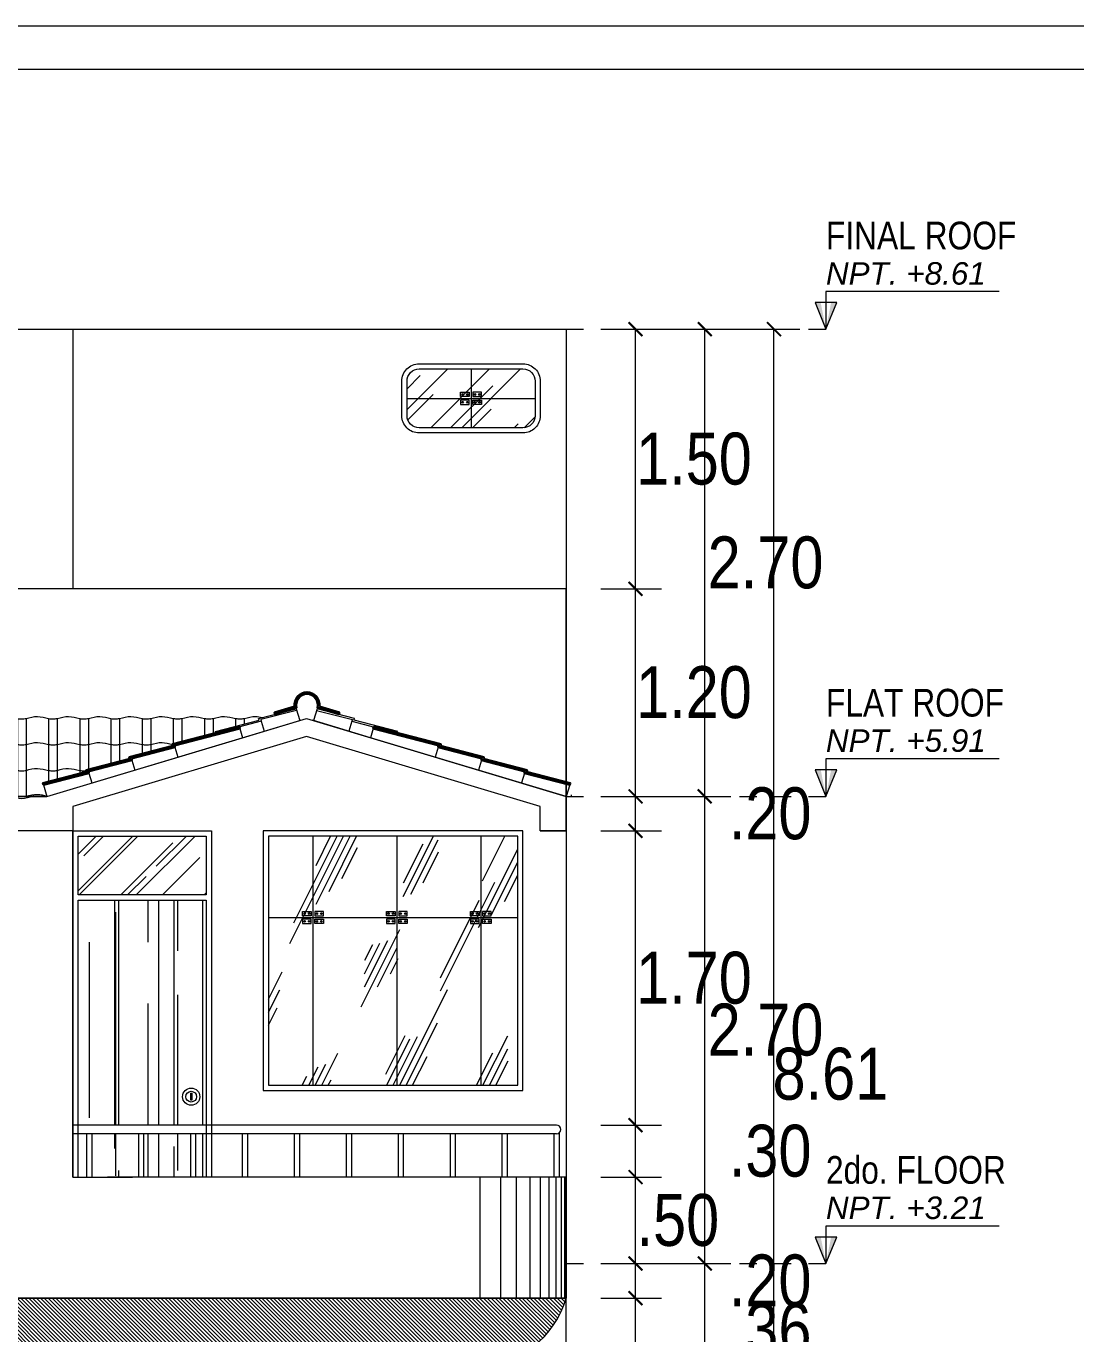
# Model space of a CAD drawing. Header units: millimetres. Extents: x 56 to 215, y 47 to 103.
# Drawn here: x 117.61 to 123.67, y 95.1 to 102.66 of the extents above; entities that cross this region are included whole.
import ezdxf
from ezdxf.enums import TextEntityAlignment as Align

# ---------------------------------------------------------------- set-up
doc = ezdxf.new("R2010")
doc.units = ezdxf.units.MM
doc.linetypes.add('DASHED2', pattern=[0.375, 0.25, -0.125])
for name, color, linetype, lineweight in [('A_Pared', 147, 'Continuous', 15), ('A_Ventana', 140, 'Continuous', 9), ('G_Achurados', 54, 'Continuous', 5), ('G_Proyección', 8, 'DASHED2', 15), ('G_Sombreados', 8, 'Continuous', 9), ('G_Texto', 122, 'Continuous', 20), ('Puertas', 33, 'Continuous', 20), ('Teja', 14, 'Continuous', 20)]:
    doc.layers.add(name, color=color, linetype=linetype, lineweight=lineweight)
doc.layers.add('G_Acotación', color=171, linetype='Continuous')
doc.styles.add('Acotacion', font='ARIALN.TTF')
doc.styles.add('ARIAL', font='ariali.ttf', dxfattribs={"height": 0.12})
doc.styles.add('Niveles', font='swissck.ttf')
doc.dimstyles.new('Lenin_50', dxfattribs={"dimtxt": 0.3, "dimasz": 0.08, "dimexe": 0.15, "dimexo": 0.2, "dimgap": 0.03, "dimtad": 2, "dimtih": 1, "dimtoh": 1, "dimlfac": -1, "dimzin": 4, "dimdsep": 46, "dimtxsty": 'Acotacion', "dimblk": 'ARCHTICK', "dimcen": 0.08, "dimclrd": 256, "dimclre": 256, "dimclrt": 4, "dimazin": 1, "dimtm": 1e-09, "dimtfac": 1, "dimtmove": 2, "dimatfit": 2, "dimfxl": 1, "dimtolj": 1, "dimlwd": 13, "dimlwe": 18, "dimarcsym": 0})

# ---------------------------------------------------------------- blocks, each defined once
blk = doc.blocks.new('_ArchTick')
at = {"color": 0, "linetype": 'ByBlock', "const_width": 0.15}
blk.add_lwpolyline([(-0.5, -0.5), (0.5, 0.5)], dxfattribs=at)
blk = doc.blocks.new('*D268')
at = {"layer": 'Defpoints', "color": 0, "transparency": 16777216}
for p in [(120.726, 95.3075), (121.126, 95.3075), (120.726, 94.9475)]:
    blk.add_point(p, dxfattribs=at)
at = {"layer": 'G_Acotación', "lineweight": 18, "transparency": 16777216}
for p, q in [((120.926, 95.3075), (121.276, 95.3075)), ((120.926, 94.9475), (121.276, 94.9475))]:
    blk.add_line(p, q, dxfattribs=at)
at = {"layer": 'G_Acotación', "lineweight": 13, "transparency": 16777216}
blk.add_line((121.126, 94.9475), (121.126, 95.3075), dxfattribs=at)
at = {"layer": 'G_Acotación', "lineweight": 13, "transparency": 16777216, "xscale": 0.08, "yscale": 0.08, "zscale": 0.08}
for p, rotation in [((121.126, 95.3075), 90.00000000000371), ((121.126, 94.9475), 270.0000000000037)]:
    blk.add_blockref('_ArchTick', p, dxfattribs=dict(at, rotation=rotation))
at = {"layer": 'G_Acotación', "color": 4, "lineweight": 5, "transparency": 16777216, "insert": (121.9037, 95.1275), "char_height": 0.3, "attachment_point": 5, "style": 'Acotacion'}
blk.add_mtext('\\A1;.36', dxfattribs=at)
blk = doc.blocks.new('*D269')
at = {"layer": 'Defpoints', "color": 0, "transparency": 16777216}
for p in [(120.726, 95.5075), (121.126, 95.5075), (120.726, 95.3075)]:
    blk.add_point(p, dxfattribs=at)
at = {"layer": 'G_Acotación', "lineweight": 18, "transparency": 16777216}
for p, q in [((120.926, 95.5075), (121.276, 95.5075)), ((120.926, 95.3075), (121.276, 95.3075))]:
    blk.add_line(p, q, dxfattribs=at)
at = {"layer": 'G_Acotación', "lineweight": 13, "transparency": 16777216}
blk.add_line((121.126, 95.3075), (121.126, 95.5075), dxfattribs=at)
at = {"layer": 'G_Acotación', "lineweight": 13, "transparency": 16777216, "xscale": 0.08, "yscale": 0.08, "zscale": 0.08}
for p, rotation in [((121.126, 95.5075), 90.00000000000371), ((121.126, 95.3075), 270.0000000000037)]:
    blk.add_blockref('_ArchTick', p, dxfattribs=dict(at, rotation=rotation))
at = {"layer": 'G_Acotación', "color": 4, "lineweight": 5, "transparency": 16777216, "insert": (121.9037, 95.4075), "char_height": 0.3, "attachment_point": 5, "style": 'Acotacion'}
blk.add_mtext('\\A1;.20', dxfattribs=at)
blk = doc.blocks.new('*D270')
at = {"layer": 'Defpoints', "color": 0, "transparency": 16777216}
for p in [(120.726, 96.0075), (121.126, 96.0075), (120.726, 95.5075)]:
    blk.add_point(p, dxfattribs=at)
at = {"layer": 'G_Acotación', "lineweight": 18, "transparency": 16777216}
for p, q in [((120.926, 96.0075), (121.276, 96.0075)), ((120.926, 95.5075), (121.276, 95.5075))]:
    blk.add_line(p, q, dxfattribs=at)
at = {"layer": 'G_Acotación', "lineweight": 13, "transparency": 16777216}
blk.add_line((121.126, 95.5075), (121.126, 96.0075), dxfattribs=at)
at = {"layer": 'G_Acotación', "lineweight": 13, "transparency": 16777216, "xscale": 0.08, "yscale": 0.08, "zscale": 0.08}
for p, rotation in [((121.126, 96.0075), 90.00000000000371), ((121.126, 95.5075), 270.0000000000037)]:
    blk.add_blockref('_ArchTick', p, dxfattribs=dict(at, rotation=rotation))
at = {"layer": 'G_Acotación', "color": 4, "lineweight": 5, "transparency": 16777216, "insert": (121.3706, 95.7575), "char_height": 0.3, "attachment_point": 5, "style": 'Acotacion'}
blk.add_mtext('\\A1;.50', dxfattribs=at)
blk = doc.blocks.new('*D271')
at = {"layer": 'Defpoints', "color": 0, "transparency": 16777216}
for p in [(120.726, 96.3075), (121.126, 96.3075), (120.726, 96.0075)]:
    blk.add_point(p, dxfattribs=at)
at = {"layer": 'G_Acotación', "lineweight": 18, "transparency": 16777216}
for p, q in [((120.926, 96.3075), (121.276, 96.3075)), ((120.926, 96.0075), (121.276, 96.0075))]:
    blk.add_line(p, q, dxfattribs=at)
at = {"layer": 'G_Acotación', "lineweight": 13, "transparency": 16777216}
blk.add_line((121.126, 96.0075), (121.126, 96.3075), dxfattribs=at)
at = {"layer": 'G_Acotación', "lineweight": 13, "transparency": 16777216, "xscale": 0.08, "yscale": 0.08, "zscale": 0.08}
for p, rotation in [((121.126, 96.3075), 90.00000000000371), ((121.126, 96.0075), 270.0000000000037)]:
    blk.add_blockref('_ArchTick', p, dxfattribs=dict(at, rotation=rotation))
at = {"layer": 'G_Acotación', "color": 4, "lineweight": 5, "transparency": 16777216, "insert": (121.9037, 96.1575), "char_height": 0.3, "attachment_point": 5, "style": 'Acotacion'}
blk.add_mtext('\\A1;.30', dxfattribs=at)
blk = doc.blocks.new('*D272')
at = {"layer": 'Defpoints', "color": 0, "transparency": 16777216}
for p in [(120.726, 98.0075), (121.126, 98.0075), (120.726, 96.3075)]:
    blk.add_point(p, dxfattribs=at)
at = {"layer": 'G_Acotación', "lineweight": 18, "transparency": 16777216}
for p, q in [((120.926, 98.0075), (121.276, 98.0075)), ((120.926, 96.3075), (121.276, 96.3075))]:
    blk.add_line(p, q, dxfattribs=at)
at = {"layer": 'G_Acotación', "lineweight": 13, "transparency": 16777216}
blk.add_line((121.126, 96.3075), (121.126, 98.0075), dxfattribs=at)
at = {"layer": 'G_Acotación', "lineweight": 13, "transparency": 16777216, "xscale": 0.08, "yscale": 0.08, "zscale": 0.08}
for p, rotation in [((121.126, 98.0075), 90.00000000000371), ((121.126, 96.3075), 270.0000000000037)]:
    blk.add_blockref('_ArchTick', p, dxfattribs=dict(at, rotation=rotation))
at = {"layer": 'G_Acotación', "color": 4, "lineweight": 5, "transparency": 16777216, "insert": (121.4636, 97.1575), "char_height": 0.3, "attachment_point": 5, "style": 'Acotacion'}
blk.add_mtext('\\A1;1.70', dxfattribs=at)
blk = doc.blocks.new('*D273')
at = {"layer": 'Defpoints', "color": 0, "transparency": 16777216}
for p in [(120.726, 98.2075), (121.126, 98.2075), (120.726, 98.0075)]:
    blk.add_point(p, dxfattribs=at)
at = {"layer": 'G_Acotación', "lineweight": 18, "transparency": 16777216}
for p, q in [((120.926, 98.2075), (121.276, 98.2075)), ((120.926, 98.0075), (121.276, 98.0075))]:
    blk.add_line(p, q, dxfattribs=at)
at = {"layer": 'G_Acotación', "lineweight": 13, "transparency": 16777216}
blk.add_line((121.126, 98.0075), (121.126, 98.2075), dxfattribs=at)
at = {"layer": 'G_Acotación', "lineweight": 13, "transparency": 16777216, "xscale": 0.08, "yscale": 0.08, "zscale": 0.08}
for p, rotation in [((121.126, 98.2075), 90.00000000000371), ((121.126, 98.0075), 270.0000000000037)]:
    blk.add_blockref('_ArchTick', p, dxfattribs=dict(at, rotation=rotation))
at = {"layer": 'G_Acotación', "color": 4, "lineweight": 5, "transparency": 16777216, "insert": (121.9037, 98.1075), "char_height": 0.3, "attachment_point": 5, "style": 'Acotacion'}
blk.add_mtext('\\A1;.20', dxfattribs=at)
blk = doc.blocks.new('*D274')
at = {"layer": 'Defpoints', "color": 0, "transparency": 16777216}
for p in [(120.726, 99.4075), (121.126, 99.4075), (120.726, 98.2075)]:
    blk.add_point(p, dxfattribs=at)
at = {"layer": 'G_Acotación', "lineweight": 18, "transparency": 16777216}
for p, q in [((120.926, 99.4075), (121.276, 99.4075)), ((120.926, 98.2075), (121.276, 98.2075))]:
    blk.add_line(p, q, dxfattribs=at)
at = {"layer": 'G_Acotación', "lineweight": 13, "transparency": 16777216}
blk.add_line((121.126, 98.2075), (121.126, 99.4075), dxfattribs=at)
at = {"layer": 'G_Acotación', "lineweight": 13, "transparency": 16777216, "xscale": 0.08, "yscale": 0.08, "zscale": 0.08}
for p, rotation in [((121.126, 99.4075), 90.00000000000371), ((121.126, 98.2075), 270.0000000000037)]:
    blk.add_blockref('_ArchTick', p, dxfattribs=dict(at, rotation=rotation))
at = {"layer": 'G_Acotación', "color": 4, "lineweight": 5, "transparency": 16777216, "insert": (121.4636, 98.8075), "char_height": 0.3, "attachment_point": 5, "style": 'Acotacion'}
blk.add_mtext('\\A1;1.20', dxfattribs=at)
blk = doc.blocks.new('*D275')
at = {"layer": 'Defpoints', "color": 0, "transparency": 16777216}
for p in [(120.726, 100.9075), (121.126, 100.9075), (120.726, 99.4075)]:
    blk.add_point(p, dxfattribs=at)
at = {"layer": 'G_Acotación', "lineweight": 18, "transparency": 16777216}
for p, q in [((120.926, 100.9075), (121.276, 100.9075)), ((120.926, 99.4075), (121.276, 99.4075))]:
    blk.add_line(p, q, dxfattribs=at)
at = {"layer": 'G_Acotación', "lineweight": 13, "transparency": 16777216}
blk.add_line((121.126, 99.4075), (121.126, 100.9075), dxfattribs=at)
at = {"layer": 'G_Acotación', "lineweight": 13, "transparency": 16777216, "xscale": 0.08, "yscale": 0.08, "zscale": 0.08}
for p, rotation in [((121.126, 100.9075), 90.00000000000371), ((121.126, 99.4075), 270.0000000000037)]:
    blk.add_blockref('_ArchTick', p, dxfattribs=dict(at, rotation=rotation))
at = {"layer": 'G_Acotación', "color": 4, "lineweight": 5, "transparency": 16777216, "insert": (121.4636, 100.1575), "char_height": 0.3, "attachment_point": 5, "style": 'Acotacion'}
blk.add_mtext('\\A1;1.50', dxfattribs=at)
blk = doc.blocks.new('*D276')
at = {"layer": 'Defpoints', "color": 0, "transparency": 16777216}
for p in [(120.726, 95.5075), (121.526, 95.5075), (120.726, 92.4475)]:
    blk.add_point(p, dxfattribs=at)
at = {"layer": 'G_Acotación', "lineweight": 18, "transparency": 16777216}
for p, q in [((120.926, 95.5075), (121.676, 95.5075)), ((120.926, 92.4475), (121.676, 92.4475))]:
    blk.add_line(p, q, dxfattribs=at)
at = {"layer": 'G_Acotación', "lineweight": 13, "transparency": 16777216}
blk.add_line((121.526, 92.4475), (121.526, 95.5075), dxfattribs=at)
at = {"layer": 'G_Acotación', "lineweight": 13, "transparency": 16777216, "xscale": 0.08, "yscale": 0.08, "zscale": 0.08}
for p, rotation in [((121.526, 95.5075), 90), ((121.526, 92.4475), 270)]:
    blk.add_blockref('_ArchTick', p, dxfattribs=dict(at, rotation=rotation))
at = {"layer": 'G_Acotación', "color": 4, "lineweight": 5, "transparency": 16777216, "insert": (121.8755, 93.9775), "char_height": 0.3, "attachment_point": 5, "style": 'Acotacion'}
blk.add_mtext('\\A1;3.06', dxfattribs=at)
blk = doc.blocks.new('*D201')
at = {"layer": 'Defpoints', "color": 0, "transparency": 16777216}
for p in [(120.726, 98.2075), (121.526, 98.2075), (120.726, 95.5075)]:
    blk.add_point(p, dxfattribs=at)
at = {"layer": 'G_Acotación', "lineweight": 18, "transparency": 16777216}
for p, q in [((120.926, 98.2075), (121.676, 98.2075)), ((120.926, 95.5075), (121.676, 95.5075))]:
    blk.add_line(p, q, dxfattribs=at)
at = {"layer": 'G_Acotación', "lineweight": 13, "transparency": 16777216}
blk.add_line((121.526, 95.5075), (121.526, 98.2075), dxfattribs=at)
at = {"layer": 'G_Acotación', "lineweight": 13, "transparency": 16777216, "xscale": 0.08, "yscale": 0.08, "zscale": 0.08}
for p, rotation in [((121.526, 98.2075), 90), ((121.526, 95.5075), 270)]:
    blk.add_blockref('_ArchTick', p, dxfattribs=dict(at, rotation=rotation))
at = {"layer": 'G_Acotación', "color": 4, "lineweight": 5, "transparency": 16777216, "insert": (121.8772, 96.8575), "char_height": 0.3, "attachment_point": 5, "style": 'Acotacion'}
blk.add_mtext('\\A1;2.70', dxfattribs=at)
blk = doc.blocks.new('*D277')
at = {"layer": 'Defpoints', "color": 0, "transparency": 16777216}
for p in [(120.726, 100.9075), (121.526, 100.9075), (120.726, 98.2075)]:
    blk.add_point(p, dxfattribs=at)
at = {"layer": 'G_Acotación', "lineweight": 18, "transparency": 16777216}
for p, q in [((120.926, 100.9075), (121.676, 100.9075)), ((120.926, 98.2075), (121.676, 98.2075))]:
    blk.add_line(p, q, dxfattribs=at)
at = {"layer": 'G_Acotación', "lineweight": 13, "transparency": 16777216}
blk.add_line((121.526, 98.2075), (121.526, 100.9075), dxfattribs=at)
at = {"layer": 'G_Acotación', "lineweight": 13, "transparency": 16777216, "xscale": 0.08, "yscale": 0.08, "zscale": 0.08}
for p, rotation in [((121.526, 100.9075), 90), ((121.526, 98.2075), 270)]:
    blk.add_blockref('_ArchTick', p, dxfattribs=dict(at, rotation=rotation))
at = {"layer": 'G_Acotación', "color": 4, "lineweight": 5, "transparency": 16777216, "insert": (121.8772, 99.5575), "char_height": 0.3, "attachment_point": 5, "style": 'Acotacion'}
blk.add_mtext('\\A1;2.70', dxfattribs=at)
blk = doc.blocks.new('*D278')
at = {"layer": 'Defpoints', "color": 0, "transparency": 16777216}
for p in [(120.726, 100.9075), (121.926, 100.9075), (120.726, 92.2975)]:
    blk.add_point(p, dxfattribs=at)
at = {"layer": 'G_Acotación', "lineweight": 18, "transparency": 16777216}
for p, q in [((120.926, 100.9075), (122.076, 100.9075)), ((120.926, 92.2975), (122.076, 92.2975))]:
    blk.add_line(p, q, dxfattribs=at)
at = {"layer": 'G_Acotación', "lineweight": 13, "transparency": 16777216}
blk.add_line((121.926, 92.2975), (121.926, 100.9075), dxfattribs=at)
at = {"layer": 'G_Acotación', "lineweight": 13, "transparency": 16777216, "xscale": 0.08, "yscale": 0.08, "zscale": 0.08}
for p, rotation in [((121.926, 100.9075), 90), ((121.926, 92.2975), 270)]:
    blk.add_blockref('_ArchTick', p, dxfattribs=dict(at, rotation=rotation))
at = {"layer": 'G_Acotación', "color": 4, "lineweight": 5, "transparency": 16777216, "insert": (122.2518, 96.6025), "char_height": 0.3, "attachment_point": 5, "style": 'Acotacion'}
blk.add_mtext('\\A1;8.61', dxfattribs=at)
blk = doc.blocks.new('teja1')
for p, q in [((0, 0.3), (0, 0)), ((0.13, 0.3), (0.13, 0)), ((0.091, 0.0166), (0.091, -0.0007)), ((0.2197, 0.0189), (0.2197, 0))]:
    blk.add_line(p, q)
for points, knots in [([(0, 0), (0.0218, 0.012), (0.0653, 0.0359), (0.1077, 0.008), (0.13, 0)], [0, 0, 0, 0, 0.0689257, 0.1378514, 0.1378514, 0.1378514, 0.1378514]), ([(0.091, -0.0007), (0.1124, -0.0124), (0.1558, -0.0356), (0.1974, -0.008), (0.2197, 0)], [0.001367, 0.001367, 0.001367, 0.001367, 0.0689257, 0.1378514, 0.1378514, 0.1378514, 0.1378514])]:
    blk.add_open_spline(points, degree=3, knots=knots)
blk = doc.blocks.new('teja')
for p, q in [((0, 0.3), (0, 0)), ((0, 0.3), (0, 0)), ((0.13, 0.3), (0.13, 0)), ((0.18, 0.3), (0.18, 0))]:
    blk.add_line(p, q)
for points in [[(0, 0.3), (0.065, 0.3229), (0.13, 0.3), (0.155, 0.295), (0.18, 0.3)], [(0, 0), (0.065, 0.0229), (0.13, 0), (0.155, -0.005), (0.18, 0)]]:
    blk.add_spline(points, degree=3)
blk = doc.blocks.new('TA00')
for p, q in [((0, 0.07), (0, 0)), ((0, 0), (1.18, 0)), ((0.27, 0.0596), (0.27, 0)), ((0.53, 0.0596), (0.53, 0)), ((0.79, 0.0596), (0.79, 0))]:
    blk.add_line(p, q)
at = {"lineweight": 30}
blk.add_lwpolyline([(0, 0.07), (0, 0.08), (0.26, 0.07), (0.26, 0.08), (0.52, 0.07), (0.5204, 0.08), (0.78, 0.07), (0.7804, 0.08), (1.18, 0.0646), (1.18, 0.0546), (0.79, 0.0696), (0.79, 0.0596), (0.53, 0.0696), (0.53, 0.0596), (0.27, 0.0696), (0.27, 0.0596), (0, 0.07)], dxfattribs=at)
blk = doc.blocks.new('Cumbrera 2')
at = {"lineweight": 30}
blk.add_lwpolyline([(0.0725, 0.0659), (0.1877, 0.0315), (0.1845, 0.022), (0.061, 0.0579, 0.466694), (0, 0.14, 0.466694), (-0.061, 0.0579), (-0.1845, 0.022), (-0.1877, 0.0315), (-0.0725, 0.0659, -0.425551), (0, 0.15, -0.425551)], format="xyb", close=True, dxfattribs=at)

msp = doc.modelspace()

# ---------------------------------------------------------------- hatches: boundary and pattern name
at = {"layer": 'A_Ventana', "lineweight": 5}
h = msp.add_hatch(color=256, dxfattribs=at)
edge = h.paths.add_edge_path()
edge.add_arc((120.1277, 100.53), 0.005, 0, 360)
edge = h.paths.add_edge_path()
edge.add_arc((120.1544, 100.53), 0.005, 0, 360)
h = msp.add_hatch(color=256, dxfattribs=at)
edge = h.paths.add_edge_path()
edge.add_arc((120.1977, 100.53), 0.005, 0, 360)
edge = h.paths.add_edge_path()
edge.add_arc((120.2244, 100.53), 0.005, 0, 360)
h = msp.add_hatch(color=256, dxfattribs=at)
edge = h.paths.add_edge_path()
edge.add_arc((120.1277, 100.485), 0.005, 0, 360)
edge = h.paths.add_edge_path()
edge.add_arc((120.1544, 100.485), 0.005, 0, 360)
h = msp.add_hatch(color=256, dxfattribs=at)
edge = h.paths.add_edge_path()
edge.add_arc((120.1977, 100.485), 0.005, 0, 360)
edge = h.paths.add_edge_path()
edge.add_arc((120.2244, 100.485), 0.005, 0, 360)
h = msp.add_hatch(color=256, dxfattribs=at)
edge = h.paths.add_edge_path()
edge.add_arc((119.2146, 97.53), 0.005, 0, 360)
edge = h.paths.add_edge_path()
edge.add_arc((119.2412, 97.53), 0.005, 0, 360)
h = msp.add_hatch(color=256, dxfattribs=at)
edge = h.paths.add_edge_path()
edge.add_arc((119.2846, 97.53), 0.005, 0, 360)
edge = h.paths.add_edge_path()
edge.add_arc((119.3112, 97.53), 0.005, 0, 360)
h = msp.add_hatch(color=256, dxfattribs=at)
edge = h.paths.add_edge_path()
edge.add_arc((119.6996, 97.53), 0.005, 0, 360)
edge = h.paths.add_edge_path()
edge.add_arc((119.7262, 97.53), 0.005, 0, 360)
h = msp.add_hatch(color=256, dxfattribs=at)
edge = h.paths.add_edge_path()
edge.add_arc((119.7696, 97.53), 0.005, 0, 360)
edge = h.paths.add_edge_path()
edge.add_arc((119.7962, 97.53), 0.005, 0, 360)
h = msp.add_hatch(color=256, dxfattribs=at)
edge = h.paths.add_edge_path()
edge.add_arc((120.1846, 97.53), 0.005, 0, 360)
edge = h.paths.add_edge_path()
edge.add_arc((120.2112, 97.53), 0.005, 0, 360)
h = msp.add_hatch(color=256, dxfattribs=at)
edge = h.paths.add_edge_path()
edge.add_arc((120.2546, 97.53), 0.005, 0, 360)
edge = h.paths.add_edge_path()
edge.add_arc((120.2812, 97.53), 0.005, 0, 360)
h = msp.add_hatch(color=256, dxfattribs=at)
edge = h.paths.add_edge_path()
edge.add_arc((119.2146, 97.485), 0.005, 0, 360)
edge = h.paths.add_edge_path()
edge.add_arc((119.2412, 97.485), 0.005, 0, 360)
h = msp.add_hatch(color=256, dxfattribs=at)
edge = h.paths.add_edge_path()
edge.add_arc((119.2846, 97.485), 0.005, 0, 360)
edge = h.paths.add_edge_path()
edge.add_arc((119.3112, 97.485), 0.005, 0, 360)
h = msp.add_hatch(color=256, dxfattribs=at)
edge = h.paths.add_edge_path()
edge.add_arc((119.6996, 97.485), 0.005, 0, 360)
edge = h.paths.add_edge_path()
edge.add_arc((119.7262, 97.485), 0.005, 0, 360)
h = msp.add_hatch(color=256, dxfattribs=at)
edge = h.paths.add_edge_path()
edge.add_arc((119.7696, 97.485), 0.005, 0, 360)
edge = h.paths.add_edge_path()
edge.add_arc((119.7962, 97.485), 0.005, 0, 360)
h = msp.add_hatch(color=256, dxfattribs=at)
edge = h.paths.add_edge_path()
edge.add_arc((120.1846, 97.485), 0.005, 0, 360)
edge = h.paths.add_edge_path()
edge.add_arc((120.2112, 97.485), 0.005, 0, 360)
h = msp.add_hatch(color=256, dxfattribs=at)
edge = h.paths.add_edge_path()
edge.add_arc((120.2546, 97.485), 0.005, 0, 360)
edge = h.paths.add_edge_path()
edge.add_arc((120.2812, 97.485), 0.005, 0, 360)
at = {"layer": 'G_Sombreados', "lineweight": 5}
h = msp.add_hatch(dxfattribs=at)
h.set_pattern_fill('AR-RROOF', color=4, style=0)
h.set_pattern_definition([(45, (-44.74217, 32.8187), (0.21552615, 0.5747364), [3.81, -0.508, 1.27, -0.254]), (45, (-44.5931, 33.14737), (-0.41847994, 0.0592697), [0.762, -0.08382, 1.524, -0.1905]), (45, (-44.80503, 33.06116), (0.8136112, 1.05428207), [2.032, -0.3556, 1.016, -0.254])])
edge = h.paths.add_edge_path()
edge.add_line((119.876, 100.6775), (120.476, 100.6775))
edge.add_arc((120.476, 100.6075), 0.07, 0, 90, ccw=False)
edge.add_line((120.546, 100.6075), (120.546, 100.4075))
edge.add_arc((120.476, 100.4075), 0.07, -90, 0, ccw=False)
edge.add_line((120.476, 100.3375), (119.876, 100.3375))
edge.add_arc((119.876, 100.4075), 0.07, 180, 270, ccw=False)
edge.add_line((119.806, 100.4075), (119.806, 100.6075))
edge.add_arc((119.876, 100.6075), 0.07, 90, 180, ccw=False)
h = msp.add_hatch(dxfattribs=at)
h.set_pattern_fill('AR-RROOF', color=256, scale=0.01, angle=45, style=0)
h.set_pattern_definition([(45, (-31.74217, 87.02711), (0.21552615, 0.5747364), [3.81, -0.508, 1.27, -0.254]), (45, (-31.5931, 87.3558), (-0.4184799, 0.0592697), [0.762, -0.08382, 1.524, -0.1905]), (45, (-31.80503, 87.26958), (0.8136112, 1.05428207), [2.032, -0.3556, 1.016, -0.254])])
h.paths.add_polyline_path([(118.646, 97.6375), (118.646, 97.9775), (117.906, 97.9775), (117.906, 97.6375)])
h = msp.add_hatch(dxfattribs=at)
h.set_pattern_fill('GLASS3', color=4, style=0, pattern_type=2)
h.set_pattern_definition([(63.43495, (-0.6521, 45.7781), (-0.402492, 1.207477), [0.5, -0.3, 0.5, -0.3, 0.2, -0.436068]), (63.43495, (-0.6771, 45.8031), (-0.402492, 1.207477), [0.4, -0.5, 0.3, -0.3, 0.35, -0.386068]), (63.43495, (-0.6771, 45.8781), (-0.402492, 1.207477), [0.3, -0.6, 0.2, -0.3, 0.45, -0.386068]), (63.43495, (-0.6021, 45.8031), (-0.402492, 1.207477), [0.3, -0.6, 0.25, -1.086068]), (63.43495, (-0.5271, 45.8781), (-0.402492, 1.207477), [0.15, -0.75, 0.1, -1.236068]), (63.43495, (-0.6521, 46.0031), (-0.402492, 1.207477), [0.1, -0.75, 0.1, -0.4, 0.25, -0.636068]), (63.43495, (-0.2021, 45.9281), (-0.402492, 1.207477), [0.5, -0.75, 0.6, -0.396068]), (63.43495, (-0.2021, 45.8531), (-0.402492, 1.207477), [0.7, -0.5, 0.75, -0.296068]), (63.43495, (-0.1521, 45.8781), (-0.402492, 1.207477), [0.8, -0.4, 0.6, -0.436068]), (63.43495, (-0.0771, 45.9531), (-0.402492, 1.207477), [0.5, -0.7, 0.4, -0.636068]), (63.43495, (-0.1521, 46.1031), (-0.402492, 1.207477), [0.25, -1, 0.3, -0.686068]), (63.43495, (-0.0021, 46.0281), (-0.402492, 1.207477), [0.2, -1, 0.2, -0.836068])])
h.paths.add_polyline_path([(120.446, 97.9775), (119.006, 97.9775), (119.006, 96.5375), (120.446, 96.5375)])
h = msp.add_hatch(dxfattribs=at)
h.set_pattern_fill('AR-RROOF', color=256, scale=0.01, angle=90, style=0)
h.set_pattern_definition([(90, (-31.74217, 87.02711), (-0.254, 0.5588), [3.81, -0.508, 1.27, -0.254]), (90, (-31.86917, 87.36493), (-0.33782, -0.254), [0.762, -0.08382, 1.524, -0.1905]), (90, (-31.95807, 87.15411), (-0.17018, 1.3208), [2.032, -0.3556, 1.016, -0.254])])
h.paths.add_polyline_path([(118.646, 97.6075), (117.906, 97.6075), (117.906, 96.308), (118.646, 96.308)])
h.paths.add_polyline_path([(118.6093, 96.4719, -1), (118.5093, 96.4719, -1)], flags=16)
h.paths.add_polyline_path([(118.5793, 96.4719, -1), (118.5393, 96.4719, -1)], flags=0)
h.paths.add_polyline_path([(117.9545, 96.258), (117.906, 96.258), (117.906, 96.0075), (117.9545, 96.0075)])
h.paths.add_polyline_path([(118.2545, 96.258), (117.9845, 96.258), (117.9845, 96.0075), (118.2545, 96.0075)])
h.paths.add_polyline_path([(118.5545, 96.258), (118.2845, 96.258), (118.2845, 96.0075), (118.5545, 96.0075)])
h.paths.add_polyline_path([(118.646, 96.258), (118.5845, 96.258), (118.5845, 96.0075), (118.646, 96.0075)])
h = msp.add_hatch(dxfattribs=at)
h.set_pattern_fill('LINE', color=256, scale=0.005, angle=135, style=0)
h.set_pattern_definition([(135, (-12.545064, 48.360193), (-0.0112253202, -0.0112253202), [])])
edge = h.paths.add_edge_path()
edge.add_line((120.726, 95.3075), (114.726, 95.3075))
edge.add_arc((115.265, 95.4686), 0.5625, 196.64806, 266.03232)
edge.add_line((115.226, 94.9075), (120.226, 94.9075))
edge.add_arc((120.1871, 95.4686), 0.5625, 273.96768, 343.35194)

# ---------------------------------------------------------------- linework, layer by layer
at = {"lineweight": 5}
for points in [[(151.7019, 75.1029), (151.7019, 102.6587), (110.6519, 102.6587), (110.6519, 75.1029)], [(151.4519, 75.3529), (151.4519, 102.4087), (110.9019, 102.4087), (110.9019, 75.3529)]]:
    msp.add_lwpolyline(points, close=True, dxfattribs=at)
at = {"layer": 'A_Pared', "color": 30, "lineweight": 5}
for p, q in [((117.9545, 96.258), (117.9545, 96.0075)), ((117.9845, 96.258), (117.9845, 96.0075)), ((118.2545, 96.258), (118.2545, 96.0075)), ((118.2845, 96.258), (118.2845, 96.0075)), ((118.5545, 96.258), (118.5545, 96.0075)), ((118.5845, 96.258), (118.5845, 96.0075)), ((118.8545, 96.258), (118.8545, 96.0075)), ((118.8845, 96.258), (118.8845, 96.0075)), ((119.1545, 96.258), (119.1545, 96.0075)), ((119.1845, 96.258), (119.1845, 96.0075)), ((119.4545, 96.258), (119.4545, 96.0075)), ((119.4845, 96.258), (119.4845, 96.0075)), ((119.7545, 96.258), (119.7545, 96.0075)), ((119.7845, 96.258), (119.7845, 96.0075)), ((120.0545, 96.258), (120.0545, 96.0075)), ((120.0845, 96.258), (120.0845, 96.0075)), ((120.3545, 96.258), (120.3545, 96.0075)), ((120.3845, 96.258), (120.3845, 96.0075)), ((120.6545, 96.258), (120.6545, 96.0075)), ((120.6845, 96.263), (120.6845, 96.0075))]:
    msp.add_line(p, q, dxfattribs=at)
at = {"layer": 'A_Pared', "lineweight": 5, "ltscale": 0.5}
for points in [[(117.726, 98.2075), (114.726, 98.2075), (114.726, 100.9075), (120.726, 100.9075), (120.726, 98.2075), (120.726, 98.2075)], [(117.876, 100.9075), (117.876, 99.4075)], [(120.576, 98.0075), (120.726, 98.0075), (120.726, 99.4075), (114.726, 99.4075), (114.726, 95.3075), (120.726, 95.3075), (120.726, 96.0075), (118.076, 96.0075)], [(114.726, 98.2075), (117.726, 98.2075), (119.226, 98.6575), (120.726, 98.2075), (120.726, 98.0075), (120.576, 98.0075), (120.576, 98.1481), (119.226, 98.5531), (117.876, 98.1481), (117.876, 98.0075), (114.726, 98.0075), (114.726, 98.2075)], [(120.576, 98.0075), (120.576, 98.1481), (119.226, 98.5531), (117.876, 98.1481), (117.876, 96.0075), (118.2201, 96.0075)], [(117.876, 98.0075), (117.876, 96.0075), (118.2201, 96.0075)], [(120.726, 98.0075), (120.726, 96.0075)]]:
    msp.add_lwpolyline(points, dxfattribs=at)
at = {"layer": 'A_Pared', "color": 30, "lineweight": 5}
for points in [[(120.6695, 96.308), (117.876, 96.308)], [(120.6695, 96.258), (117.876, 96.258)]]:
    msp.add_lwpolyline(points, dxfattribs=at)
at = {"layer": 'A_Pared', "lineweight": 5, "ltscale": 0.5}
msp.add_lwpolyline([(114.726, 92.2975), (120.726, 92.2975), (120.726, 95.3075), (114.726, 95.3075)], close=True, dxfattribs=at)
at = {"layer": 'A_Pared', "color": 30, "lineweight": 5}
msp.add_arc((120.6695, 96.283), 0.025, 270, 90, dxfattribs=at)
at = {"layer": 'A_Ventana', "lineweight": 5}
for p, q in [((120.176, 100.6775), (120.176, 100.3375)), ((119.806, 100.5075), (120.546, 100.5075)), ((119.2629, 97.9775), (119.2629, 96.5375)), ((119.7479, 97.9775), (119.7479, 96.5375)), ((120.2329, 97.9775), (120.2329, 96.5375)), ((119.006, 97.5075), (120.446, 97.5075))]:
    msp.add_line(p, q, dxfattribs=at)
for points in [[(119.876, 100.7075), (120.476, 100.7075, -0.414214), (120.576, 100.6075), (120.576, 100.4075, -0.414214), (120.476, 100.3075), (119.876, 100.3075, -0.414214), (119.776, 100.4075), (119.776, 100.6075, -0.414214)], [(119.876, 100.6775), (120.476, 100.6775, -0.414214), (120.546, 100.6075), (120.546, 100.4075, -0.414214), (120.476, 100.3375), (119.876, 100.3375, -0.414214), (119.806, 100.4075), (119.806, 100.6075, -0.414214)]]:
    msp.add_lwpolyline(points, format="xyb", close=True, dxfattribs=at)
for points in [[(120.166, 100.5175), (120.116, 100.5175), (120.116, 100.5425), (120.166, 100.5425)], [(120.186, 100.5175), (120.236, 100.5175), (120.236, 100.5425), (120.186, 100.5425)], [(120.166, 100.4975), (120.116, 100.4975), (120.116, 100.4725), (120.166, 100.4725)], [(120.186, 100.4975), (120.236, 100.4975), (120.236, 100.4725), (120.186, 100.4725)], [(120.476, 98.0075), (118.976, 98.0075), (118.976, 96.5075), (120.476, 96.5075)], [(120.446, 97.9775), (119.006, 97.9775), (119.006, 96.5375), (120.446, 96.5375)], [(119.2529, 97.5175), (119.2029, 97.5175), (119.2029, 97.5425), (119.2529, 97.5425)], [(119.2529, 97.4975), (119.2029, 97.4975), (119.2029, 97.4725), (119.2529, 97.4725)], [(119.2729, 97.5175), (119.3229, 97.5175), (119.3229, 97.5425), (119.2729, 97.5425)], [(119.2729, 97.4975), (119.3229, 97.4975), (119.3229, 97.4725), (119.2729, 97.4725)], [(119.7379, 97.5175), (119.6879, 97.5175), (119.6879, 97.5425), (119.7379, 97.5425)], [(119.7379, 97.4975), (119.6879, 97.4975), (119.6879, 97.4725), (119.7379, 97.4725)], [(119.7579, 97.5175), (119.8079, 97.5175), (119.8079, 97.5425), (119.7579, 97.5425)], [(119.7579, 97.4975), (119.8079, 97.4975), (119.8079, 97.4725), (119.7579, 97.4725)], [(120.2229, 97.5175), (120.1729, 97.5175), (120.1729, 97.5425), (120.2229, 97.5425)], [(120.2229, 97.4975), (120.1729, 97.4975), (120.1729, 97.4725), (120.2229, 97.4725)], [(120.2429, 97.5175), (120.2929, 97.5175), (120.2929, 97.5425), (120.2429, 97.5425)], [(120.2429, 97.4975), (120.2929, 97.4975), (120.2929, 97.4725), (120.2429, 97.4725)]]:
    msp.add_lwpolyline(points, close=True, dxfattribs=at)
for centre in [(120.1277, 100.53), (120.1544, 100.53), (120.1977, 100.53), (120.2244, 100.53), (120.1277, 100.485), (120.1544, 100.485), (120.1977, 100.485), (120.2244, 100.485), (119.2146, 97.53), (119.2412, 97.53), (119.2846, 97.53), (119.3112, 97.53), (119.6996, 97.53), (119.7262, 97.53), (119.7696, 97.53), (119.7962, 97.53), (120.1846, 97.53), (120.2112, 97.53), (120.2546, 97.53), (120.2812, 97.53), (119.2146, 97.485), (119.2412, 97.485), (119.2846, 97.485), (119.3112, 97.485), (119.6996, 97.485), (119.7262, 97.485), (119.7696, 97.485), (119.7962, 97.485), (120.1846, 97.485), (120.2112, 97.485), (120.2546, 97.485), (120.2812, 97.485)]:
    msp.add_circle(centre, 0.005, dxfattribs=at)
for p in [(120.176, 100.5075), (120.176, 100.5075), (119.2629, 97.5075), (119.2629, 97.5075), (119.7479, 97.5075), (119.7479, 97.5075), (120.2329, 97.5075), (120.2329, 97.5075)]:
    msp.add_point(p, dxfattribs=at)
at = {"layer": 'G_Achurados', "lineweight": 5}
for p, q in [((120.726, 99.4075), (120.726, 98.0075)), ((120.226, 96.0075), (120.226, 95.3075)), ((120.346, 96.0075), (120.346, 95.3075)), ((120.436, 96.0075), (120.436, 95.3075)), ((120.516, 96.0075), (120.516, 95.3075)), ((120.576, 96.0075), (120.576, 95.3075)), ((120.626, 96.0075), (120.626, 95.3075)), ((120.666, 96.0075), (120.666, 95.3075)), ((120.696, 96.0075), (120.696, 95.3075)), ((120.716, 96.0075), (120.716, 95.3075)), ((120.726, 96.0075), (120.726, 95.3075))]:
    msp.add_line(p, q, dxfattribs=at)
at = {"layer": 'G_Proyección', "lineweight": 5, "ltscale": 0.25}
for p, q in [((120.726, 100.9075), (122.226, 100.9075)), ((120.726, 98.2075), (122.226, 98.2075)), ((120.726, 95.5075), (122.226, 95.5075))]:
    msp.add_line(p, q, dxfattribs=at)
at = {"layer": 'G_Sombreados', "lineweight": 5}
msp.add_lwpolyline([(120.726, 95.3075), (120.726, 95.3075), (114.726, 95.3075, 0.312348), (115.226, 94.9075), (120.226, 94.9075), (120.226, 94.9075, 0.312348)], format="xyb", close=True, dxfattribs=at)
at = {"layer": 'G_Texto', "lineweight": 5}
for points in [[(123.226, 101.1244), (122.226, 101.1244), (122.226, 100.9075), (122.2885, 101.0607), (122.1636, 101.0607), (122.226, 100.9075)], [(123.226, 98.4244), (122.226, 98.4244), (122.226, 98.2075), (122.2885, 98.3607), (122.1636, 98.3607), (122.226, 98.2075)], [(123.226, 95.7244), (122.226, 95.7244), (122.226, 95.5075), (122.2885, 95.6607), (122.1636, 95.6607), (122.226, 95.5075)]]:
    msp.add_lwpolyline(points, dxfattribs=at)
for points in [[(122.226, 100.9075), (122.1636, 101.0607), (122.196, 101.0607)], [(122.2885, 101.0607), (122.256, 101.0607), (122.226, 100.9075)], [(122.226, 98.2075), (122.1636, 98.3607), (122.196, 98.3607)], [(122.2885, 98.3607), (122.256, 98.3607), (122.226, 98.2075)], [(122.226, 95.5075), (122.1636, 95.6607), (122.196, 95.6607)], [(122.2885, 95.6607), (122.256, 95.6607), (122.226, 95.5075)]]:
    msp.add_solid(points, dxfattribs=at)
at = {"layer": 'Puertas', "lineweight": 5}
for points in [[(117.876, 96.0075), (117.876, 98.0075), (118.676, 98.0075), (118.676, 96.0075)], [(117.906, 96.0075), (117.906, 97.6075), (118.646, 97.6075), (118.646, 96.0075)]]:
    msp.add_lwpolyline(points, dxfattribs=at)
for points in [[(117.906, 97.9775), (118.646, 97.9775), (118.646, 97.6375), (117.906, 97.6375)], [(118.5564, 96.4524), (118.5564, 96.4915), (118.5622, 96.4915), (118.5622, 96.4524)]]:
    msp.add_lwpolyline(points, close=True, dxfattribs=at)
for radius in [0.05, 0.0312]:
    msp.add_circle((118.5593, 96.4719), radius, dxfattribs=at)
at = {"layer": 'Teja', "lineweight": 5}
for p, q in [((119.1655, 98.7139), (119.1861, 98.6455)), ((119.2865, 98.7139), (119.266, 98.6455)), ((118.326, 98.6575), (118.326, 98.5075)), ((118.326, 98.6575), (118.326, 98.5075)), ((118.456, 98.6575), (118.456, 98.5098)), ((118.506, 98.6575), (118.506, 98.5227)), ((118.506, 98.6575), (118.506, 98.5227)), ((118.506, 98.6575), (118.506, 98.5227)), ((118.636, 98.6575), (118.636, 98.5563)), ((118.686, 98.6575), (118.686, 98.5692)), ((118.686, 98.6575), (118.686, 98.5692)), ((118.686, 98.6575), (118.686, 98.5692)), ((118.816, 98.6575), (118.816, 98.6029)), ((118.8563, 98.5466), (119.1928, 98.6475)), ((118.8563, 98.5466), (119.1861, 98.6455)), ((118.866, 98.6575), (118.866, 98.6261)), ((118.866, 98.6575), (118.866, 98.6261)), ((118.866, 98.6575), (118.866, 98.6261)), ((118.964, 98.6411), (118.9812, 98.584)), ((119.5958, 98.5466), (119.2593, 98.6475)), ((119.5958, 98.5466), (119.266, 98.6455)), ((119.488, 98.6411), (119.4709, 98.584)), ((118.8406, 98.5989), (118.8563, 98.5466)), ((119.6115, 98.5989), (119.5958, 98.5466)), ((117.966, 98.5075), (117.966, 98.3624)), ((117.966, 98.5075), (117.966, 98.3624)), ((118.096, 98.5075), (118.096, 98.3961)), ((118.146, 98.5075), (118.146, 98.409)), ((118.146, 98.5075), (118.146, 98.409)), ((118.146, 98.5075), (118.146, 98.409)), ((118.276, 98.5075), (118.276, 98.4529)), ((118.326, 98.5075), (118.326, 98.4658)), ((118.326, 98.5075), (118.326, 98.4658)), ((118.326, 98.5075), (118.326, 98.4658)), ((117.606, 98.3575), (117.606, 98.2075)), ((117.736, 98.3575), (117.736, 98.2927)), ((117.786, 98.3575), (117.786, 98.3056)), ((117.916, 98.3575), (117.916, 98.3392)), ((117.6971, 98.2158), (117.6971, 98.2071)), ((120.755, 98.2158), (120.755, 98.2071))]:
    msp.add_line(p, q, dxfattribs=at)
for points in [[(118.7024, 98.5735), (118.6996, 98.5831), (118.9515, 98.6482), (118.9486, 98.6578), (119.1655, 98.7139)], [(119.1684, 98.7043), (118.9612, 98.6507), (118.964, 98.6411), (118.7024, 98.5735)], [(119.2837, 98.7043), (119.4909, 98.6507), (119.488, 98.6411), (119.7496, 98.5735)], [(119.7496, 98.5735), (119.7525, 98.5831), (119.5006, 98.6482), (119.5035, 98.6578), (119.2865, 98.7139)], [(117.726, 98.2075), (119.226, 98.6575), (120.726, 98.2075)]]:
    msp.add_lwpolyline(points, dxfattribs=at)
for points, knots in [([(118.326, 98.6575), (118.3478, 98.6635), (118.3913, 98.6754), (118.4416, 98.6589), (118.4811, 98.6539), (118.4977, 98.6563), (118.506, 98.6575)], [0, 0, 0, 0, 0.0689257, 0.1378514, 0.1633412, 0.188831, 0.188831, 0.188831, 0.188831]), ([(118.506, 98.6575), (118.5278, 98.6635), (118.5713, 98.6754), (118.6216, 98.6589), (118.6611, 98.6539), (118.6777, 98.6563), (118.686, 98.6575)], [0, 0, 0, 0, 0.0689257, 0.1378514, 0.1633412, 0.188831, 0.188831, 0.188831, 0.188831]), ([(118.686, 98.6575), (118.7078, 98.6635), (118.7513, 98.6754), (118.8016, 98.6589), (118.8411, 98.6539), (118.8577, 98.6563), (118.866, 98.6575)], [0, 0, 0, 0, 0.0689257, 0.1378514, 0.1633412, 0.188831, 0.188831, 0.188831, 0.188831]), ([(118.866, 98.6575), (118.8878, 98.6635), (118.9225, 98.673), (118.9566, 98.6661), (118.9694, 98.6632)], [0, 0, 0, 0, 0.0689257, 0.1100009, 0.1100009, 0.1100009, 0.1100009]), ([(117.966, 98.5075), (117.9878, 98.5135), (118.0313, 98.5254), (118.0816, 98.5089), (118.1211, 98.5039), (118.1377, 98.5063), (118.146, 98.5075)], [0, 0, 0, 0, 0.0689257, 0.1378514, 0.1633412, 0.188831, 0.188831, 0.188831, 0.188831]), ([(118.146, 98.5075), (118.1678, 98.5135), (118.2113, 98.5254), (118.2616, 98.5089), (118.3011, 98.5039), (118.3177, 98.5063), (118.326, 98.5075)], [0, 0, 0, 0, 0.0689257, 0.1378514, 0.1633412, 0.188831, 0.188831, 0.188831, 0.188831]), ([(118.326, 98.5075), (118.3478, 98.5135), (118.3896, 98.525), (118.4305, 98.5125), (118.451, 98.5085)], [0, 0, 0, 0, 0.0689257, 0.1325924, 0.1325924, 0.1325924, 0.1325924]), ([(118.326, 98.5075), (118.3478, 98.5135), (118.3896, 98.525), (118.4305, 98.5125), (118.451, 98.5085)], [0, 0, 0, 0, 0.0689257, 0.1325924, 0.1325924, 0.1325924, 0.1325924]), ([(117.606, 98.2075), (117.6278, 98.2135), (117.6678, 98.2245), (117.7069, 98.2136), (117.7254, 98.2096)], [0, 0, 0, 0, 0.0689257, 0.1268156, 0.1268156, 0.1268156, 0.1268156])]:
    msp.add_open_spline(points, degree=3, knots=knots, dxfattribs=at)

# ---------------------------------------------------------------- block references
msp.add_blockref('Cumbrera 2', (119.2282, 98.6603), dxfattribs=at)
at = {"layer": 'Teja', "lineweight": 5, "yscale": 0.5}
for name, p in [('teja', (117.426, 98.5075)), ('teja', (117.606, 98.5075)), ('teja', (117.786, 98.5075)), ('teja', (117.966, 98.5075)), ('teja', (118.146, 98.5075)), ('teja', (117.426, 98.3575)), ('teja', (117.606, 98.3575)), ('teja', (117.786, 98.3575)), ('teja1', (117.426, 98.2075))]:
    msp.add_blockref(name, p, dxfattribs=at)
at = {"layer": 'Teja', "lineweight": 5, "rotation": 16.69924423379995}
msp.add_blockref('TA00', (117.726, 98.2075), dxfattribs=at)
at = {"layer": 'Teja', "lineweight": 5, "xscale": -1, "rotation": 343.3007557661996}
msp.add_blockref('TA00', (120.726, 98.2075), dxfattribs=at)

# ---------------------------------------------------------------- texts
at = {"layer": 'G_Texto', "lineweight": 5, "style": 'Niveles'}
for s, p in [('FINAL ROOF', (122.226, 101.3687)), ('FLAT ROOF', (122.226, 98.6687)), ('2do. FLOOR', (122.226, 95.9687))]:
    msp.add_text(s, height=0.16, dxfattribs=at).set_placement(p)
at = {"layer": 'G_Texto', "lineweight": 5, "style": 'ARIAL'}
for s, p in [('NPT. +8.61', (122.226, 101.2297)), ('NPT. +5.91', (122.226, 98.5297)), ('NPT. +3.21', (122.226, 95.8297))]:
    msp.add_text(s, height=0.13, dxfattribs=at).set_placement(p, align=Align.MIDDLE_LEFT)

# ---------------------------------------------------------------- dimensions: what is measured, and where the dimension line sits
at = {"layer": 'G_Acotación', "lineweight": 5}
for base, p1, p2, picture, middle in [((121.126, 100.9075), (120.726, 99.4075), (120.726, 100.9075), '*D275', (121.4636, 100.1575)), ((121.526, 100.9075), (120.726, 98.2075), (120.726, 100.9075), '*D277', (121.8772, 99.5575)), ((121.926, 100.9075), (120.726, 92.2975), (120.726, 100.9075), '*D278', (122.2518, 96.6025)), ((121.126, 99.4075), (120.726, 98.2075), (120.726, 99.4075), '*D274', (121.4636, 98.8075)), ((121.126, 98.2075), (120.726, 98.0075), (120.726, 98.2075), '*D273', (121.9037, 98.1075)), ((121.526, 98.2075), (120.726, 95.5075), (120.726, 98.2075), '*D201', (121.8772, 96.8575)), ((121.126, 98.0075), (120.726, 96.3075), (120.726, 98.0075), '*D272', (121.4636, 97.1575)), ((121.126, 96.3075), (120.726, 96.0075), (120.726, 96.3075), '*D271', (121.9037, 96.1575)), ((121.126, 96.0075), (120.726, 95.5075), (120.726, 96.0075), '*D270', (121.3706, 95.7575)), ((121.126, 95.5075), (120.726, 95.3075), (120.726, 95.5075), '*D269', (121.9037, 95.4075)), ((121.526, 95.5075), (120.726, 92.4475), (120.726, 95.5075), '*D276', (121.8755, 93.9775)), ((121.126, 95.3075), (120.726, 94.9475), (120.726, 95.3075), '*D268', (121.9037, 95.1275))]:
    dim = msp.add_linear_dim(base=base, p1=p1, p2=p2, angle=90, dimstyle='Lenin_50', override={"dimfxl": 0.06}, dxfattribs=at)
    dim.commit()
    dim.dimension.update_dxf_attribs({"geometry": picture, "text_midpoint": middle})

doc.saveas('drawing.dxf')
